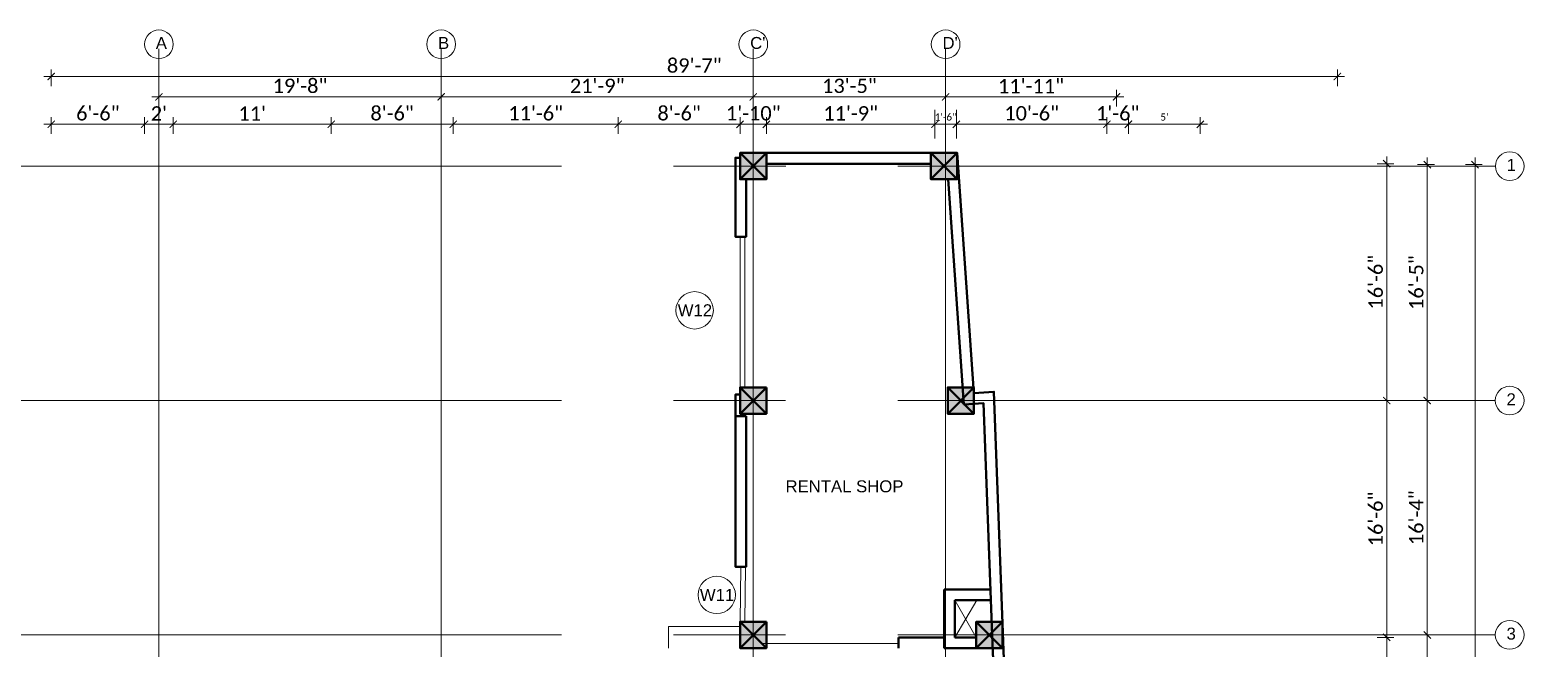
# Model space of a CAD drawing. Header units: inches. Extents: x 0 to 179512, y -43395 to -31716.
# Drawn here: x 163219 to 164469, y -37434 to -36917 of the extents above; entities that cross this region are included whole.
import ezdxf

# ---------------------------------------------------------------- set-up
doc = ezdxf.new("R2010")
doc.units = ezdxf.units.IN
doc.header["$LTSCALE"] = 10
doc.header["$MEASUREMENT"] = 0
doc.linetypes.add('CENTER2', pattern=[1.125, 0.75, -0.125, 0.125, -0.125])
doc.linetypes.add('DASHED', pattern=[0.75, 0.5, -0.25])
for name, color, linetype, lineweight in [('colum', 2, 'Continuous', 40), ('DUCT', 6, 'Continuous', 40), ('Grid name', 4, 'Continuous', 0), ('hatch', 95, 'Continuous', 0), ('NEW LETTERING', 3, 'Continuous', 0), ('OL_AR_Center line', 253, 'CENTER2', 13), ('OL_AR_Hatch', 253, 'Continuous', 15), ('OL_AR_SYMBOL', 1, 'Continuous', 5), ('OL_AR_Text', 140, 'Continuous', 5), ('OL_AR_WALL', 255, 'Continuous', 40), ('window', 6, 'Continuous', 9)]:
    doc.layers.add(name, color=color, linetype=linetype, lineweight=lineweight)
doc.styles.add('1-16 Annotative Text', font='calibri.ttf', dxfattribs={"height": 0.0625})
doc.styles.add('1-8 Annotative Text', font='calibri.ttf', dxfattribs={"height": 0.125})
doc.styles.get("Standard").update_dxf_attribs({"font": 'arial.ttf'})

# ---------------------------------------------------------------- blocks, each defined once
blk = doc.blocks.new('_ArchTick')
at = {"color": 0, "linetype": 'ByBlock', "const_width": 0.15}
blk.add_lwpolyline([(-0.5, -0.5), (0.5, 0.5)], dxfattribs=at)

msp = doc.modelspace()

# ---------------------------------------------------------------- hatches: boundary and pattern name
at = {"layer": 'hatch', "transparency": 33554536}
h = msp.add_hatch(dxfattribs=at)
h.set_pattern_fill('AR-CONC', color=256, angle=360)
h.set_pattern_definition([(50, (2415.5847, 0), (7.17260183, -0.62752135), [0.75, -8.25]), (355, (2415.585, 0), (-1.38751334, 7.52192134), [0.6, -6.6]), (100.4514445, (2416.1824, -0.052), (5.78508847, 6.8943999), [0.63740192, -7.01142112]), (46.1842, (2415.585, 2), (10.6724133, -1.6551928), [1.125, -12.375]), (96.6356355, (2416.474, 1.862), (9.34661946, 9.741186), [0.9561034, -10.5171376]), (351.184164, (2415.585, 2), (9.34661945, 9.741186), [0.9, -9.9]), (21, (2416.5847, 1.5), (5.96907052, -4.0261889), [0.75, -8.25]), (326, (2416.585, 1.5), (2.43315332, 7.25150045), [0.6, -6.6]), (71.4514447, (2417.082, 1.1645), (8.40222377, 3.22531153), [0.6374019, -7.01142112]), (37.5, (2415.5847, 0), (0.121598553, 3.32893854), [0, -6.52, 0, -6.7, 0, -6.625]), (7.5, (2415.5847, 0), (2.630695374, 3.94411712), [0, -3.82, 0, -6.37, 0, -2.525]), (327.5, (2413.3547, 0), (5.33822436, -0.225548717), [0, -2.5, 0, -7.8, 0, -10.35]), (317.5, (2412.3547, 0), (5.8318617, 1.00104982), [0, -3.25, 0, -5.18, 0, -7.35])])
h.paths.add_polyline_path([(163835.02, -37020.44), (163813.02, -37020.44), (163824.02, -37031.44)])
h.paths.add_polyline_path([(163824.02, -37031.44), (163813.02, -37020.44), (163813.02, -37042.44)])
h.paths.add_polyline_path([(163824.02, -37031.44), (163813.02, -37042.44), (163835.02, -37042.44)])
h.paths.add_polyline_path([(163835.02, -37020.44), (163824.02, -37031.44), (163835.02, -37042.44)])
h.paths.add_polyline_path([(163994.58, -37020.44), (163972.58, -37020.44), (163983.58, -37031.44)])
h.paths.add_polyline_path([(163972.58, -37020.44), (163972.58, -37042.44), (163983.58, -37031.44)])
h.paths.add_polyline_path([(163983.58, -37031.44), (163972.58, -37042.44), (163994.58, -37042.44)])
h.paths.add_polyline_path([(163994.58, -37020.44), (163983.58, -37031.44), (163994.58, -37042.44)])
h.paths.add_polyline_path([(163997.55, -37227.44), (163986.55, -37216.44), (163986.55, -37238.44)])
h.paths.add_polyline_path([(164008.55, -37216.44), (163986.55, -37216.44), (163997.55, -37227.44)])
h.paths.add_polyline_path([(164008.55, -37216.44), (163997.55, -37227.44), (164008.55, -37238.44)])
h.paths.add_polyline_path([(163997.55, -37227.44), (163986.55, -37238.44), (164008.55, -37238.44)])
h.paths.add_polyline_path([(163835.02, -37216.44), (163813.02, -37216.44), (163824.02, -37227.44)])
h.paths.add_polyline_path([(163813.02, -37216.44), (163813.02, -37238.44), (163824.02, -37227.44)])
h.paths.add_polyline_path([(163824.02, -37227.44), (163813.02, -37238.44), (163835.02, -37238.44)])
h.paths.add_polyline_path([(163835.02, -37216.44), (163824.02, -37227.44), (163835.02, -37238.44)])
h.paths.add_polyline_path([(163835.02, -37412.37), (163813.02, -37412.37), (163824.02, -37423.37)])
h.paths.add_polyline_path([(163835.02, -37412.37), (163824.02, -37423.37), (163835.02, -37434.37)])
h.paths.add_polyline_path([(163813.02, -37412.37), (163813.02, -37434.37), (163824.02, -37423.37)])
h.paths.add_polyline_path([(163824.02, -37423.37), (163813.02, -37434.37), (163835.02, -37434.37)])
h.paths.add_polyline_path([(164032.5, -37412.44), (164010.5, -37412.44), (164021.5, -37423.44)])
h.paths.add_polyline_path([(164010.5, -37412.44), (164010.5, -37434.44), (164021.5, -37423.44)])
h.paths.add_polyline_path([(164021.5, -37423.44), (164010.5, -37434.44), (164032.5, -37434.44)])
h.paths.add_polyline_path([(164032.5, -37412.44), (164021.5, -37423.44), (164032.5, -37434.44)])
h.paths.add_polyline_path([(163327.08, -37615.44), (163315.08, -37603.44), (163315.08, -37627.44)])
h.paths.add_polyline_path([(163339.08, -37603.44), (163315.08, -37603.44), (163327.08, -37615.44)])
h.paths.add_polyline_path([(163339.08, -37603.44), (163327.08, -37615.44), (163339.08, -37627.44)])
h.paths.add_polyline_path([(163327.08, -37615.44), (163315.08, -37627.44), (163339.08, -37627.44)])
h.paths.add_polyline_path([(163573.15, -37605.44), (163553.15, -37605.44), (163563.15, -37615.44)])
h.paths.add_polyline_path([(163563.15, -37615.44), (163553.15, -37605.44), (163553.15, -37625.44)])
h.paths.add_polyline_path([(163563.15, -37615.44), (163553.15, -37625.44), (163573.15, -37625.44)])
h.paths.add_polyline_path([(163573.15, -37605.44), (163563.15, -37615.44), (163573.15, -37625.44)])
h.paths.add_polyline_path([(163824.02, -37589.57), (163813.02, -37578.57), (163813.02, -37600.57)])
h.paths.add_polyline_path([(163835.02, -37578.57), (163813.02, -37578.57), (163824.02, -37589.57)])
h.paths.add_polyline_path([(163835.02, -37578.57), (163824.02, -37589.57), (163835.02, -37600.57)])
h.paths.add_polyline_path([(163824.02, -37589.57), (163813.02, -37600.57), (163835.02, -37600.57)])
h.paths.add_polyline_path([(163813.07, -37603.39), (163789.07, -37603.39), (163801.07, -37615.39)])
h.paths.add_polyline_path([(163801.07, -37615.39), (163789.07, -37603.39), (163789.07, -37627.39)])
h.paths.add_polyline_path([(163801.07, -37615.39), (163789.07, -37627.39), (163813.07, -37627.39)])
h.paths.add_polyline_path([(163813.07, -37603.39), (163801.07, -37615.39), (163813.07, -37627.39)])
h.paths.add_polyline_path([(163969.83, -37605.44), (163949.83, -37605.44), (163959.83, -37615.44)])
h.paths.add_polyline_path([(163959.83, -37615.44), (163949.83, -37605.44), (163949.83, -37625.44)])
h.paths.add_polyline_path([(163959.83, -37615.44), (163949.83, -37625.44), (163969.83, -37625.44)])
h.paths.add_polyline_path([(163969.83, -37605.44), (163959.83, -37615.44), (163969.83, -37625.44)])
h.paths.add_polyline_path([(164029.75, -37578.57), (164007.75, -37578.57), (164018.75, -37589.57)])
h.paths.add_polyline_path([(164029.75, -37578.57), (164018.75, -37589.57), (164029.75, -37600.57)])
h.paths.add_polyline_path([(164018.75, -37589.57), (164007.75, -37600.57), (164029.75, -37600.57)])
h.paths.add_polyline_path([(164018.75, -37589.57), (164007.75, -37578.57), (164007.75, -37600.57)])
h.paths.add_polyline_path([(164137.71, -37605.44), (164117.71, -37605.44), (164127.71, -37615.44)])
h.paths.add_polyline_path([(164127.71, -37615.44), (164117.71, -37605.44), (164117.71, -37625.44)])
h.paths.add_polyline_path([(164127.71, -37615.44), (164117.71, -37625.44), (164137.71, -37625.44)])
h.paths.add_polyline_path([(164137.71, -37605.44), (164127.71, -37615.44), (164137.71, -37625.44)])
h.paths.add_polyline_path([(163339.08, -37762.38), (163315.08, -37762.38), (163327.08, -37774.38)])
h.paths.add_polyline_path([(163327.08, -37774.38), (163315.08, -37762.38), (163315.08, -37786.38)])
h.paths.add_polyline_path([(163327.08, -37774.38), (163315.08, -37786.38), (163339.08, -37786.38)])
h.paths.add_polyline_path([(163339.08, -37762.38), (163327.08, -37774.38), (163339.08, -37786.38)])
h.paths.add_polyline_path([(163563.06, -37759.38), (163563.06, -37774.38), (163578.06, -37774.38, 0.4142136)])
h.paths.add_polyline_path([(163563.06, -37759.38, 0.4142136), (163548.06, -37774.38), (163563.06, -37774.38)])
h.paths.add_polyline_path([(163563.06, -37774.38), (163548.06, -37774.38, 0.4142136), (163563.06, -37789.38)])
h.paths.add_polyline_path([(163578.06, -37774.38), (163563.06, -37774.38), (163563.06, -37789.38, 0.4142136)])
h.paths.add_polyline_path([(163801.02, -37763.38, 0.4142136), (163790.02, -37774.38), (163801.02, -37774.38)])
h.paths.add_polyline_path([(163801.02, -37763.38), (163801.02, -37774.38), (163812.02, -37774.38, 0.4142136)])
h.paths.add_polyline_path([(163812.02, -37774.38), (163801.02, -37774.38), (163801.02, -37785.38, 0.4142136)])
h.paths.add_polyline_path([(163801.02, -37774.38), (163790.02, -37774.38, 0.4142136), (163801.02, -37785.38)])
h.paths.add_polyline_path([(163970.79, -37763.38), (163948.79, -37763.38), (163959.79, -37774.38)])
h.paths.add_polyline_path([(163959.79, -37774.38), (163948.79, -37763.38), (163948.79, -37785.38)])
h.paths.add_polyline_path([(163970.79, -37763.38), (163959.79, -37774.38), (163970.79, -37785.38)])
h.paths.add_polyline_path([(163959.79, -37774.38), (163948.79, -37785.38), (163970.79, -37785.38)])
h.paths.add_polyline_path([(164137.71, -37764.38), (164117.71, -37764.38), (164127.71, -37774.38)])
h.paths.add_polyline_path([(164127.71, -37774.38), (164117.71, -37764.38), (164117.71, -37784.38)])
h.paths.add_polyline_path([(164127.71, -37774.38), (164117.71, -37784.38), (164137.71, -37784.38)])
h.paths.add_polyline_path([(164137.71, -37764.38), (164127.71, -37774.38), (164137.71, -37784.38)])
h.paths.add_polyline_path([(163339.08, -37960.56), (163315.08, -37960.56), (163327.08, -37972.56)])
h.paths.add_polyline_path([(163327.08, -37972.56), (163315.08, -37960.56), (163315.08, -37984.56)])
h.paths.add_polyline_path([(163327.08, -37972.56), (163315.08, -37984.56), (163339.08, -37984.56)])
h.paths.add_polyline_path([(163339.08, -37960.56), (163327.08, -37972.56), (163339.08, -37984.56)])
h.paths.add_polyline_path([(163563.06, -37959.47, 0.4142136), (163550.06, -37972.47), (163563.06, -37972.47)])
h.paths.add_polyline_path([(163563.06, -37959.47), (163563.06, -37972.47), (163576.06, -37972.47, 0.4142136)])
h.paths.add_polyline_path([(163576.06, -37972.47), (163563.06, -37972.47), (163563.06, -37985.47, 0.4142136)])
h.paths.add_polyline_path([(163563.06, -37972.47), (163550.06, -37972.47, 0.4142136), (163563.06, -37985.47)])
h.paths.add_polyline_path([(163801.02, -37959.56), (163801.02, -37972.56), (163814.02, -37972.56, 0.4142136)])
h.paths.add_polyline_path([(163801.02, -37959.56, 0.4142136), (163788.02, -37972.56), (163801.02, -37972.56)])
h.paths.add_polyline_path([(163801.02, -37972.56), (163788.02, -37972.56, 0.4142136), (163801.02, -37985.56)])
h.paths.add_polyline_path([(163814.02, -37972.56), (163801.02, -37972.56), (163801.02, -37985.56, 0.4142136)])
h.paths.add_polyline_path([(163972.79, -37955.93), (163946.79, -37955.93), (163959.79, -37967.93)])
h.paths.add_polyline_path([(163946.79, -37955.93), (163946.79, -37979.93), (163959.79, -37967.93)])
h.paths.add_polyline_path([(163959.79, -37967.93), (163946.79, -37979.93), (163972.79, -37979.93)])
h.paths.add_polyline_path([(163972.79, -37955.93), (163959.79, -37967.93), (163972.79, -37979.93)])
h.paths.add_polyline_path([(164137.5, -37961.06), (164117.5, -37961.06), (164127.5, -37971.06)])
h.paths.add_polyline_path([(164137.5, -37961.06), (164127.5, -37971.06), (164137.5, -37981.06)])
h.paths.add_polyline_path([(164127.5, -37971.06), (164117.5, -37981.06), (164137.5, -37981.06)])
h.paths.add_polyline_path([(164117.5, -37961.06), (164117.5, -37981.06), (164127.5, -37971.06)])
h.paths.add_polyline_path([(163339.08, -38180.16), (163315.08, -38180.16), (163327.08, -38192.16)])
h.paths.add_polyline_path([(163315.08, -38180.16), (163315.08, -38204.16), (163327.08, -38192.16)])
h.paths.add_polyline_path([(163327.08, -38192.16), (163315.08, -38204.16), (163339.08, -38204.16)])
h.paths.add_polyline_path([(163339.08, -38180.16), (163327.08, -38192.16), (163339.08, -38204.16)])
h.paths.add_polyline_path([(163575, -38180.16), (163551, -38180.16), (163563, -38192.16)])
h.paths.add_polyline_path([(163575, -38180.16), (163563, -38192.16), (163575, -38204.16)])
h.paths.add_polyline_path([(163563, -38192.16), (163551, -38204.16), (163575, -38204.16)])
h.paths.add_polyline_path([(163551, -38180.16), (163551, -38204.16), (163563, -38192.16)])
h.paths.add_polyline_path([(163811, -38182.18), (163811, -38180.16), (163789.02, -38180.16), (163801.02, -38192.16)])
h.paths.add_polyline_path([(163789.02, -38180.16), (163789.02, -38204.16), (163801.02, -38192.16)])
h.paths.add_polyline_path([(163801.02, -38192.16), (163789.02, -38204.16), (163813.02, -38204.16)])
h.paths.add_polyline_path([(163813, -38180.18), (163813, -38180.16), (163811, -38180.16), (163811, -38182.18)], flags=17)
h.paths.add_polyline_path([(163801.02, -38192.16), (163813.02, -38204.16), (163813.02, -38180.16)])

# ---------------------------------------------------------------- linework, layer by layer
at = {"color": 0, "linetype": 'ByBlock', "const_width": 0.9}
for points in [[(164140.71, -36993.44), (164134.71, -36999.44)], [(164194.78, -36999.44), (164200.78, -36993.44)]]:
    msp.add_lwpolyline(points, dxfattribs=at)
at = {"layer": 'colum'}
for p, q in [((163835.02, -37042.44), (163813.02, -37020.44)), ((163813.02, -37042.44), (163835.02, -37020.44)), ((163994.58, -37042.44), (163972.58, -37020.44)), ((163972.58, -37042.44), (163994.58, -37020.44)), ((163835.02, -37238.44), (163813.02, -37216.44)), ((163813.02, -37238.44), (163835.02, -37216.44)), ((164008.55, -37238.44), (163986.55, -37216.44)), ((163986.55, -37238.44), (164008.55, -37216.44)), ((163835.02, -37434.37), (163813.02, -37412.37)), ((163813.02, -37434.37), (163835.02, -37412.37)), ((164032.5, -37434.44), (164010.5, -37412.44)), ((164010.5, -37434.44), (164032.5, -37412.44))]:
    msp.add_line(p, q, dxfattribs=at)
for points in [[(163835.02, -37020.44), (163835.02, -37042.44), (163813.02, -37042.44), (163813.02, -37020.44)], [(163994.58, -37020.44), (163994.58, -37042.44), (163972.58, -37042.44), (163972.58, -37020.44)], [(163835.02, -37216.44), (163835.02, -37238.44), (163813.02, -37238.44), (163813.02, -37216.44)], [(164008.55, -37216.44), (164008.55, -37238.44), (163986.55, -37238.44), (163986.55, -37216.44)], [(163835.02, -37412.37), (163835.02, -37434.37), (163813.02, -37434.37), (163813.02, -37412.37)], [(164032.5, -37412.44), (164032.5, -37434.44), (164010.5, -37434.44), (164010.5, -37412.44)]]:
    msp.add_lwpolyline(points, close=True, dxfattribs=at)
at = {"layer": 'DUCT'}
for p, q in [((163983.5, -37385.44), (164022.68, -37385.44)), ((163983.5, -37434.44), (163983.5, -37385.44)), ((163992.5, -37394.44), (164022.68, -37394.44)), ((163992.5, -37425.44), (163992.5, -37394.44)), ((164010.5, -37425.44), (163992.5, -37425.44)), ((164010.5, -37434.44), (163983.5, -37434.44))]:
    msp.add_line(p, q, dxfattribs=at)
at = {"layer": 'Grid name'}
for centre in [(163327.08, -36929.5), (163563.06, -36929.5), (163824.02, -36929.5), (163984.84, -36929.5), (164456.51, -37031.44), (164456.43, -37227.44), (164456.43, -37423.37)]:
    msp.add_circle(centre, 12, dxfattribs=at)
at = {"layer": 'NEW LETTERING'}
for centre in [(163775, -37152), (163793.5, -37390)]:
    msp.add_circle(centre, 15.63, dxfattribs=at)
at = {"layer": 'OL_AR_Center line', "ltscale": 75}
for p, q in [((163327.08, -36933.4), (163327.08, -38404.99)), ((163563.06, -36933.4), (163563.06, -38404.99)), ((163824.02, -36933.4), (163824.02, -37667.92)), ((163984.84, -36933.4), (163984.84, -37667.92)), ((163101.18, -37031.44), (164444.51, -37031.44)), ((163101.1, -37227.44), (164444.43, -37227.44)), ((163101.1, -37423.37), (164444.43, -37423.37))]:
    msp.add_line(p, q, dxfattribs=at)
at = {"layer": 'OL_AR_Hatch'}
msp.add_line((163753.02, -37434.44), (163753.02, -37416.44), dxfattribs=at)
msp.add_lwpolyline([(163813.02, -37416.44), (163753.02, -37416.44)], dxfattribs=at)
at = {"layer": 'OL_AR_SYMBOL', "linetype": 'DASHED', "ltscale": 15}
for points in [[(163992.5, -37394.44), (164010.5, -37425.44)], [(163992.5, -37425.44), (164011, -37394.44)]]:
    msp.add_lwpolyline(points, dxfattribs=at)
at = {"layer": 'OL_AR_Text'}
for p, q in [((163237, -36964.5), (163237, -36950.5)), ((164312.36, -36964.5), (164312.36, -36950.5)), ((163231, -36956.5), (164318.36, -36956.5)), ((163321.08, -36973.5), (163569.06, -36973.5)), ((163327.08, -36981.5), (163327.08, -36967.5)), ((163557.06, -36973.5), (163830.02, -36973.5)), ((163563.06, -36981.5), (163563.06, -36967.5)), ((163563.06, -36981.5), (163563.06, -36967.5)), ((163818.02, -36973.5), (163990.84, -36973.5)), ((163824.02, -36981.5), (163824.02, -36967.5)), ((163824.02, -36981.5), (163824.02, -36967.5)), ((163978.84, -36973.5), (164133.71, -36973.5)), ((163984.84, -36981.5), (163984.84, -36967.5)), ((163984.84, -36981.5), (163984.84, -36967.5)), ((164127.71, -36981.5), (164127.71, -36967.5)), ((163237, -37004.44), (163237, -36990.44)), ((163315.08, -37004.44), (163315.08, -36990.44)), ((163315.08, -37004.44), (163315.08, -36990.44)), ((163339.08, -37004.44), (163339.08, -36990.44)), ((163339.08, -37004.44), (163339.08, -36990.44)), ((163471.08, -37004.44), (163471.08, -36990.44)), ((163471.08, -37004.44), (163471.08, -36990.44)), ((163573.08, -37004.44), (163573.08, -36990.44)), ((163573.08, -37004.44), (163573.08, -36990.44)), ((163711.08, -37004.44), (163711.08, -36990.44)), ((163711.08, -37004.44), (163711.08, -36990.44)), ((163813, -37004.44), (163813, -36990.44)), ((163835.02, -37004.44), (163835.02, -36990.44)), ((163975.84, -37008.44), (163975.84, -36984.44)), ((163975.84, -37004.44), (163975.84, -36990.44)), ((163993.84, -37008.44), (163993.84, -36984.44)), ((163993.84, -37004.44), (163993.84, -36990.44)), ((164119.71, -37004.44), (164119.71, -36990.44)), ((164119.71, -37004.44), (164119.71, -36990.44)), ((164137.71, -37004.44), (164137.71, -36990.44)), ((164137.71, -37004.44), (164137.71, -36990.44)), ((164197.78, -37004.44), (164197.78, -36990.44)), ((163231, -36996.44), (163321.08, -36996.44)), ((163309.08, -36996.44), (163345.08, -36996.44)), ((163333.08, -36996.44), (163477.08, -36996.44)), ((163465.08, -36996.44), (163579.08, -36996.44)), ((163567.08, -36996.44), (163717.08, -36996.44)), ((163705.08, -36996.44), (163819, -36996.44)), ((163807, -36996.44), (163841.02, -36996.44)), ((163812.88, -36996.44), (163819.12, -36996.44)), ((163813, -36996.56), (163813, -36996.31)), ((163813, -36996.44), (163813, -37002.44)), ((163819, -36996.31), (163819, -36996.56)), ((163829.02, -36996.44), (163981.84, -36996.44)), ((163835.02, -36996.44), (163835.02, -37002.44)), ((163963.84, -36996.44), (164005.84, -36996.44)), ((163987.84, -36996.44), (164125.71, -36996.44)), ((164113.71, -36996.44), (164143.71, -36996.44)), ((164131.71, -36996.44), (164203.78, -36996.44)), ((164345.6, -37029.44), (164359.6, -37029.44)), ((164353.6, -37023.44), (164353.6, -37233.44)), ((164387.5, -37233.44), (164387.5, -37024.18)), ((164427.5, -38270.88), (164427.5, -37024.18)), ((164379.5, -37030.18), (164393.5, -37030.18)), ((164419.5, -37030.18), (164433.5, -37030.18)), ((164345.6, -37227.44), (164359.6, -37227.44)), ((164345.6, -37227.44), (164359.6, -37227.44)), ((164353.6, -37221.44), (164353.6, -37431.44)), ((164379.5, -37227.44), (164393.5, -37227.44)), ((164379.5, -37227.44), (164393.5, -37227.44)), ((164387.5, -37429.44), (164387.5, -37221.44)), ((164345.6, -37425.44), (164359.6, -37425.44)), ((164345.6, -37425.44), (164359.6, -37425.44)), ((164353.6, -37419.44), (164353.6, -37593.44)), ((164379.5, -37423.44), (164393.5, -37423.44)), ((164379.5, -37423.44), (164393.5, -37423.44)), ((164387.5, -37595.57), (164387.5, -37417.44))]:
    msp.add_line(p, q, dxfattribs=at)
at = {"layer": 'OL_AR_WALL'}
for p, q in [((163835.02, -37029.44), (163835.02, -37020.44)), ((163835.02, -37029.44), (163972.58, -37029.44)), ((163972.58, -37029.44), (163972.58, -37020.44)), ((163986.97, -37042.44), (163996.07, -37041.8)), ((163818.02, -37240.44), (163809.02, -37240.44)), ((163983.5, -37425.44), (163945.38, -37425.44))]:
    msp.add_line(p, q, dxfattribs=at)
for points in [[(163813.02, -37024.44), (163809.02, -37024.44), (163809.02, -37090.44), (163818.02, -37090.44), (163818.02, -37042.44)], [(163831.02, -37020.44), (163994.58, -37020.44), (164008.55, -37221.16), (164025.23, -37220.13), (164033.79, -37451.12), (164028.48, -37605.44)], [(163986.97, -37042.44), (164000.13, -37230.7), (164016.58, -37229.68), (164023.5, -37416.44)], [(163986.97, -37042.44), (164000.13, -37230.7), (164016.58, -37229.68), (164023.5, -37416.44)], [(163813.02, -37222.44), (163809.02, -37222.44), (163809.02, -37366.44), (163818.02, -37366.44), (163818.02, -37240.44)], [(164023.5, -37416.44), (164024.78, -37451.13), (164020.47, -37578.57)], [(163945.38, -37434.44), (163945.38, -37425.44)]]:
    msp.add_lwpolyline(points, dxfattribs=at)
at = {"layer": 'window'}
for points in [[(163813.02, -37216.44), (163813.02, -37090.44)], [(163817.02, -37216.44), (163817.02, -37090.44)], [(163813.1, -37412.45), (163813.52, -37366.44)], [(163817.02, -37412.37), (163817.52, -37366.47)], [(163831.02, -37430.44), (163945.38, -37430.44)]]:
    msp.add_lwpolyline(points, dxfattribs=at)

# ---------------------------------------------------------------- block references
at = {"layer": 'OL_AR_Text'}
for p, xscale, yscale, zscale, rotation in [((163237, -36956.5), 6, 6, 6, 180), ((163327.08, -36973.5), 6, 6, 6, 180), ((163563.06, -36973.5), 6, 6, 6, 180), ((163824.02, -36973.5), 6, 6, 6, 180), ((163984.84, -36973.5), 6, 6, 6, 180), ((163237, -36996.44), 6, 6, 6, 180), ((163315.08, -36996.44), 6, 6, 6, 180), ((163339.08, -36996.44), 6, 6, 6, 180), ((163471.08, -36996.44), 6, 6, 6, 180), ((163573.08, -36996.44), 6, 6, 6, 180), ((163711.08, -36996.44), 6, 6, 6, 180), ((163813, -36996.44), 6, 6, 6, 180), ((163813, -36996.44), 0.0625, 0.0625, 0.0625, 180), ((163835.02, -36996.44), 6, 6, 6, 180), ((163975.84, -36996.44), 6, 6, 6, 180), ((163993.84, -36996.44), 6, 6, 6, 180), ((164119.71, -36996.44), 6, 6, 6, 180), ((164353.6, -37029.44), 6, 6, 6, 90), ((164387.5, -37030.18), 6, 6, 6, 90), ((164427.5, -37030.18), 6, 6, 6, 90), ((164353.6, -37227.44), 6, 6, 6, 270), ((164353.6, -37227.44), 6, 6, 6, 90), ((164387.5, -37227.44), 6, 6, 6, 90), ((164387.5, -37227.44), 6, 6, 6, 270), ((164353.6, -37425.44), 6, 6, 6, 270), ((164353.6, -37425.44), 6, 6, 6, 90), ((164387.5, -37423.44), 6, 6, 6, 90), ((164387.5, -37423.44), 6, 6, 6, 270)]:
    msp.add_blockref('_ArchTick', p, dxfattribs=dict(at, xscale=xscale, yscale=yscale, zscale=zscale, rotation=rotation))
for p, xscale, yscale, zscale in [((164312.36, -36956.5), 6, 6, 6), ((163563.06, -36973.5), 6, 6, 6), ((163824.02, -36973.5), 6, 6, 6), ((163984.84, -36973.5), 6, 6, 6), ((164127.71, -36973.5), 6, 6, 6), ((163315.08, -36996.44), 6, 6, 6), ((163339.08, -36996.44), 6, 6, 6), ((163471.08, -36996.44), 6, 6, 6), ((163573.08, -36996.44), 6, 6, 6), ((163711.08, -36996.44), 6, 6, 6), ((163813, -36996.44), 6, 6, 6), ((163819, -36996.44), 0.0625, 0.0625, 0.0625), ((163835.02, -36996.44), 6, 6, 6), ((163975.84, -36996.44), 6, 6, 6), ((163993.84, -36996.44), 6, 6, 6), ((164119.71, -36996.44), 6, 6, 6), ((164137.71, -36996.44), 6, 6, 6)]:
    msp.add_blockref('_ArchTick', p, dxfattribs=dict(at, xscale=xscale, yscale=yscale, zscale=zscale))

# ---------------------------------------------------------------- texts
at = {"layer": 'NEW LETTERING', "char_height": 10}
for s, width, gutter_width, heights, insert, attachment_point in [('A', 18.9099, 50, [8.76], (163324.47, -36923.44), 1), ('B', 18.9099, 50, [8.76], (163560.46, -36923.44), 1), ("C'", 18.9099, 50, [8.76], (163821.42, -36923.44), 1), ("D'", 18.9099, 50, [8.76], (163982.23, -36923.44), 1), ('1', 18.9099, 50, [8.76], (164453.91, -37025.38), 1), ('W12', 18.9099, 50, [8.76], (163760.89, -37146.94), 1), ('2', 18.9099, 50, [8.76], (164453.82, -37221.38), 1), ('RENTAL SHOP', 234.4925, 101.75, [50.68], (163900.27, -37294.15), 2), ('W11', 18.9099, 50, [8.76], (163779.39, -37384.94), 1), ('3', 18.9099, 50, [8.76], (164453.82, -37417.32), 1)]:
    msp.add_mtext_dynamic_manual_height_columns(s, width=width, gutter_width=gutter_width, heights=heights, dxfattribs=dict(at, insert=insert, attachment_point=attachment_point))
at = {"layer": 'OL_AR_Text', "style": '1-16 Annotative Text'}
msp.add_text("5'", height=6, dxfattribs=at).set_placement((164164.39, -36993.35))
at = {"layer": 'OL_AR_Text', "attachment_point": 5}
for s, insert, char_height, style in [('\\A1;89\'-7"', (163774.68, -36947.35), 12, '1-8 Annotative Text'), ('\\A1;19\'-8"', (163445.07, -36964.35), 12, '1-8 Annotative Text'), ('\\A1;21\'-9"', (163693.54, -36964.35), 12, '1-8 Annotative Text'), ('\\A1;13\'-5"', (163904.43, -36964.35), 12, '1-8 Annotative Text'), ('\\A1;11\'-11"', (164056.27, -36964.49), 12, '1-8 Annotative Text'), ('\\A1;6\'-6"', (163276.04, -36987.29), 12, '1-8 Annotative Text'), ("\\A1;2'", (163327.08, -36987.38), 12, '1-8 Annotative Text'), ("\\A1;11'", (163405.08, -36987.42), 12, '1-8 Annotative Text'), ('\\A1;8\'-6"', (163522.08, -36987.29), 12, '1-8 Annotative Text'), ('\\A1;11\'-6"', (163642.08, -36987.29), 12, '1-8 Annotative Text'), ('\\A1;8\'-6"', (163762.04, -36987.29), 12, '1-8 Annotative Text'), ('\\A1;1\'-10"', (163824.01, -36987.29), 12, '1-8 Annotative Text'), ('\\A1;11\'-9"', (163905.43, -36987.29), 12, '1-8 Annotative Text'), ('\\A1;1\'-6"', (163984.84, -36990.37), 6, '1-16 Annotative Text'), ('\\A1;10\'-6"', (164056.77, -36987.29), 12, '1-8 Annotative Text'), ('\\A1;1\'-6"', (164128.71, -36987.29), 12, '1-8 Annotative Text'), ('\\A1;6"', (163816, -36996.37), 0.0625, '1-16 Annotative Text')]:
    msp.add_mtext(s, dxfattribs=dict(at, insert=insert, char_height=char_height, style=style))
at = {"layer": 'OL_AR_Text', "char_height": 12, "attachment_point": 5, "rotation": 90, "style": '1-8 Annotative Text'}
for s, insert in [('\\A1;16\'-6"', (164344.45, -37128.44)), ('\\A1;16\'-5"', (164378.36, -37128.81)), ('\\A1;16\'-4"', (164378.36, -37325.44)), ('\\A1;16\'-6"', (164344.45, -37326.44))]:
    msp.add_mtext(s, dxfattribs=dict(at, insert=insert))

doc.saveas('drawing.dxf')
